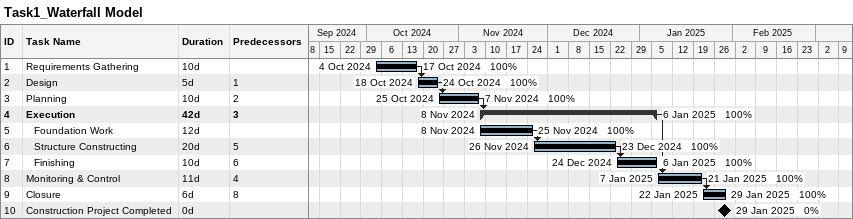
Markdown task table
Task1_Waterfall Model

| ID | Level | Task | Duration | Start | Finish | Predecessors | % complete |
|---|---|---|---|---|---|---|---|
| 1 | 1 | Requirements Gathering | 10d | 2024-10-04 | 2024-10-17 |  | 100 |
| 2 | 1 | Design | 5d | 2024-10-18 | 2024-10-24 | 1 | 100 |
| 3 | 1 | Planning | 10d | 2024-10-25 | 2024-11-07 | 2 | 100 |
| 4 | 1 | **Execution** | 42d | 2024-11-08 | 2025-01-06 | 3 | 100 |
| 5 | 2 | Foundation Work | 12d | 2024-11-08 | 2024-11-25 |  | 100 |
| 6 | 2 | Structure Constructing | 20d | 2024-11-26 | 2024-12-23 | 5 | 100 |
| 7 | 2 | Finishing | 10d | 2024-12-24 | 2025-01-06 | 6 | 100 |
| 8 | 1 | Monitoring & Control | 11d | 2025-01-07 | 2025-01-21 | 4 | 100 |
| 9 | 1 | Closure | 6d | 2025-01-22 | 2025-01-29 | 8 | 100 |
| 10 | 1 | Construction Project Completed | 0d | 2025-01-29 | 2025-01-29 |  | 0 |
